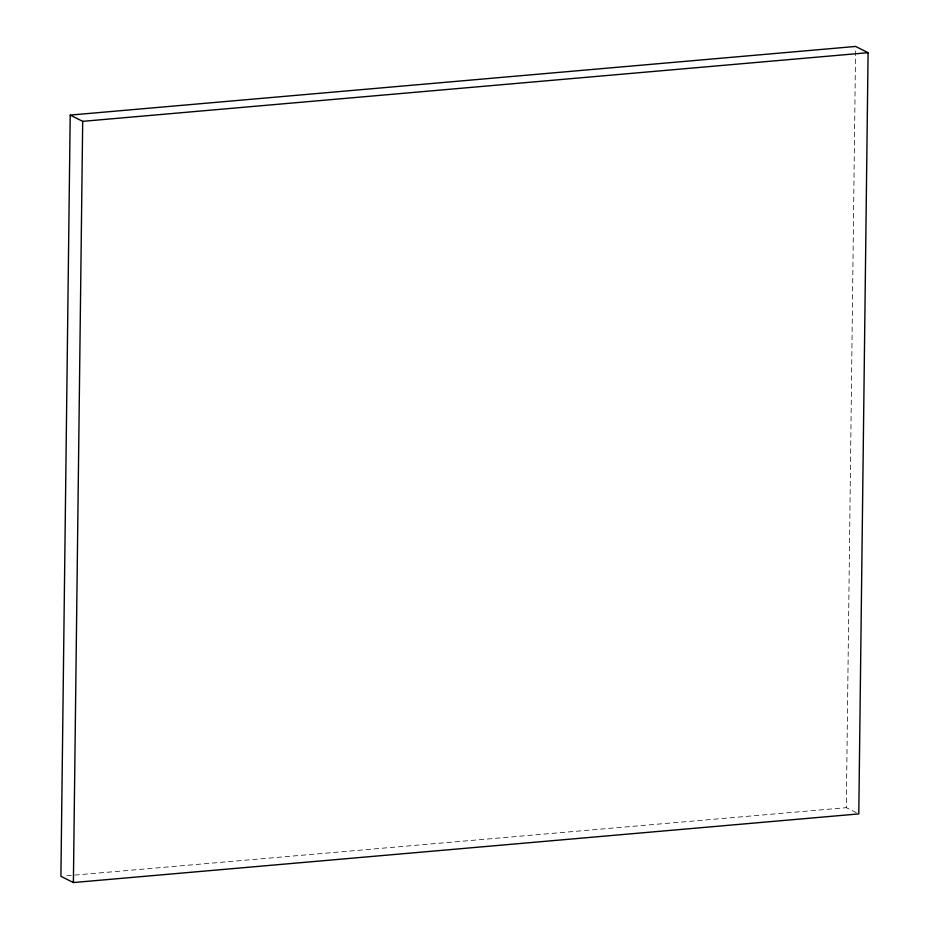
<?xml version="1.0" encoding="UTF-8"?>
<svg xmlns="http://www.w3.org/2000/svg" width="929" height="929" viewBox="0 0 929 929"><rect width="100%" height="100%" fill="white"/><g stroke="black" fill="none" stroke-linecap="round" stroke-linejoin="round"><path stroke-width="0.7" stroke-dasharray="4.64 3.48" d="M856.294 812.654L846.307 807.661L855.574 49.353M66.679 875.803L846.307 807.661"/><path stroke-width="1.39" d="M70.209 115.091L60.908 876.314L73.391 882.55L858.791 813.909L868.092 52.686L855.609 46.45L70.209 115.091L82.693 121.339L868.092 52.686M73.391 882.55L82.693 121.339"/></g></svg>
